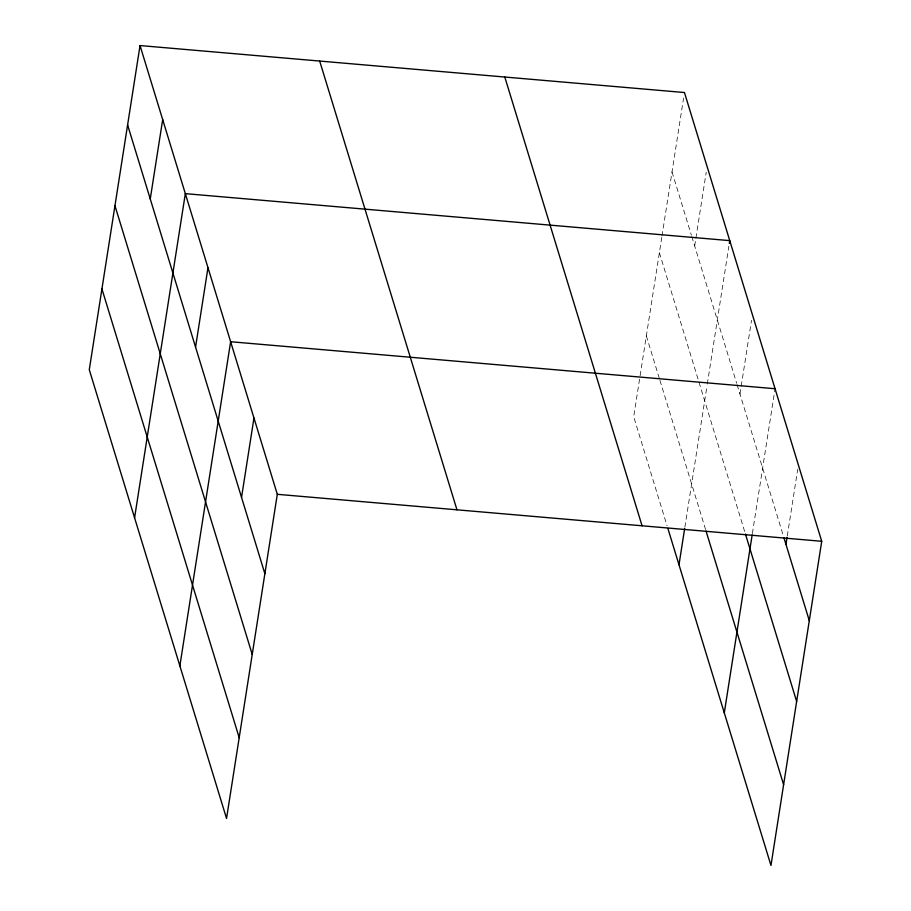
<?xml version="1.0" encoding="UTF-8"?>
<svg xmlns="http://www.w3.org/2000/svg" width="911" height="911" viewBox="0 0 911 911"><rect width="100%" height="100%" fill="white"/><g stroke="black" fill="none" stroke-linecap="round" stroke-linejoin="round"><path stroke-width="0.68" stroke-dasharray="4.55 3.42" d="M661.773 237.384L633.692 416.691L667.057 525.738M661.99 235.983L683.58 98.115M694.672 245.97L706.23 172.156M684.878 527.184L707.073 385.467M707.289 384.078L728.88 246.198M739.971 394.053L751.529 320.239M752.372 533.561L774.84 390.113M787.263 536.032L797.74 469.188M672.022 171.928L691.381 235.197M691.791 236.541L736.68 383.292M737.09 384.636L783.506 536.363M659.382 252.7L745.027 532.719M646.343 335.92L659.518 378.999M659.94 380.342L705.649 529.781"/><path stroke-width="1.37" d="M140.032 45.55L89.278 369.707L226.543 818.465L277.308 494.309L140.032 45.55L684.457 92.535L821.722 541.293L770.968 865.45L667.877 528.437M150.258 198.974L162.682 119.592M134.577 517.79L185.332 193.644L729.757 240.629L729.324 243.419M195.558 347.068L207.981 267.686M179.866 665.884L230.631 341.727L775.056 388.724M241.54 497.406L253.964 418.012M678.991 564.786L684.662 528.574M724.291 712.869L752.156 534.951M785.954 544.391L787.047 537.433M277.308 494.309L821.722 541.293M783.915 537.695L809.298 620.676M745.449 534.062L796.647 701.459M706.059 531.124L783.608 784.678M504.796 77.036L642.061 525.784M319.693 61.06L456.958 509.807M127.608 124.932L264.873 573.691M114.957 205.704L252.222 654.462M101.93 288.935L239.194 737.682"/></g></svg>
